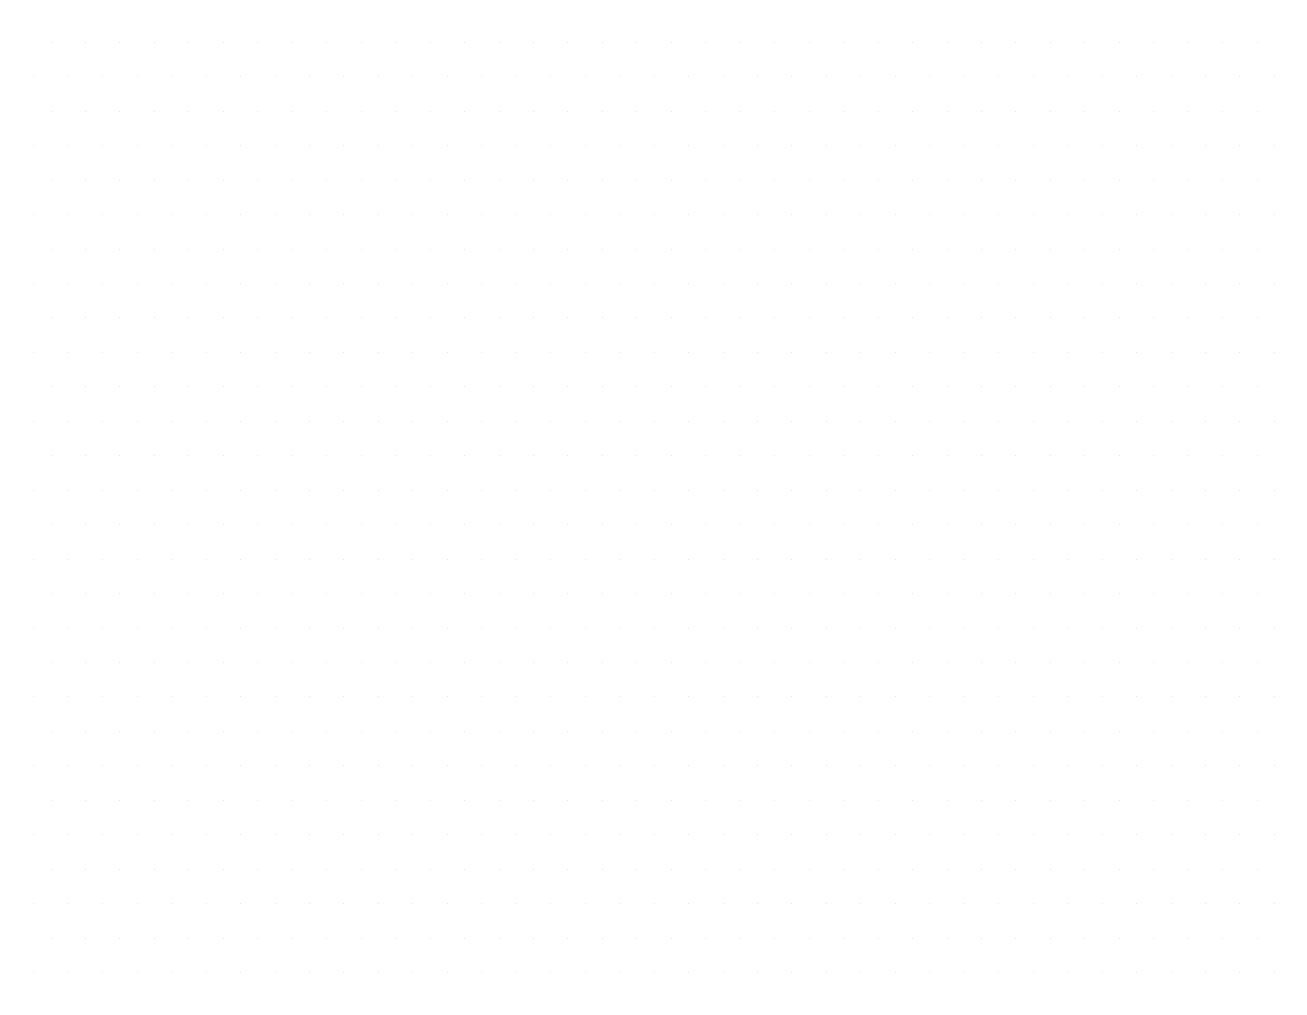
# Model space of a CAD drawing. Extents: x 13276711 to 13543385, y -848943 to -68012.
# Drawn here: x 13509252.65 to 13509262.9, y -843705.32 to -843697.45 of the extents above; entities that cross this region are included whole.
import ezdxf

# ---------------------------------------------------------------- set-up
doc = ezdxf.new("R2010")
doc.units = 0
doc.header["$LTSCALE"] = 1000
doc.header["$MEASUREMENT"] = 0
doc.layers.add('PUB_DIM', color=3, linetype='Continuous')

# ---------------------------------------------------------------- blocks, each defined once
blk = doc.blocks.new('*X36')
at = {"color": 0}
for p, q in [((-63.75, 1314.125), (-63.75, 1314.125)), ((-63.6875, 1314.125), (-63.6875, 1314.125)), ((-63.625, 1314.125), (-63.625, 1314.125)), ((-63.5625, 1314.125), (-63.5625, 1314.125)), ((-63.5, 1314.125), (-63.5, 1314.125)), ((-63.4375, 1314.125), (-63.4375, 1314.125)), ((-63.375, 1314.125), (-63.375, 1314.125)), ((-63.3125, 1314.125), (-63.3125, 1314.125)), ((-63.25, 1314.125), (-63.25, 1314.125)), ((-63.1875, 1314.125), (-63.1875, 1314.125)), ((-63.125, 1314.125), (-63.125, 1314.125)), ((-63.0625, 1314.125), (-63.0625, 1314.125)), ((-63, 1314.125), (-63, 1314.125)), ((-62.9375, 1314.125), (-62.9375, 1314.125)), ((-62.875, 1314.125), (-62.875, 1314.125)), ((-62.8125, 1314.125), (-62.8125, 1314.125)), ((-62.75, 1314.125), (-62.75, 1314.125)), ((-62.6875, 1314.125), (-62.6875, 1314.125)), ((-62.625, 1314.125), (-62.625, 1314.125)), ((-62.5625, 1314.125), (-62.5625, 1314.125)), ((-62.5, 1314.125), (-62.5, 1314.125)), ((-62.4375, 1314.125), (-62.4375, 1314.125)), ((-62.375, 1314.125), (-62.375, 1314.125)), ((-62.3125, 1314.125), (-62.3125, 1314.125)), ((-62.25, 1314.125), (-62.25, 1314.125)), ((-62.1875, 1314.125), (-62.1875, 1314.125)), ((-62.125, 1314.125), (-62.125, 1314.125)), ((-62.0625, 1314.125), (-62.0625, 1314.125)), ((-62, 1314.125), (-62, 1314.125)), ((-61.9375, 1314.125), (-61.9375, 1314.125)), ((-61.875, 1314.125), (-61.875, 1314.125)), ((-61.8125, 1314.125), (-61.8125, 1314.125)), ((-61.75, 1314.125), (-61.75, 1314.125)), ((-61.6875, 1314.125), (-61.6875, 1314.125)), ((-61.625, 1314.125), (-61.625, 1314.125)), ((-61.5625, 1314.125), (-61.5625, 1314.125)), ((-63.78125, 1314.0625), (-63.78125, 1314.0625)), ((-63.71875, 1314.0625), (-63.71875, 1314.0625)), ((-63.65625, 1314.0625), (-63.65625, 1314.0625)), ((-63.59375, 1314.0625), (-63.59375, 1314.0625)), ((-63.53125, 1314.0625), (-63.53125, 1314.0625)), ((-63.46875, 1314.0625), (-63.46875, 1314.0625)), ((-63.40625, 1314.0625), (-63.40625, 1314.0625)), ((-63.34375, 1314.0625), (-63.34375, 1314.0625)), ((-63.28125, 1314.0625), (-63.28125, 1314.0625)), ((-63.21875, 1314.0625), (-63.21875, 1314.0625)), ((-63.15625, 1314.0625), (-63.15625, 1314.0625)), ((-63.09375, 1314.0625), (-63.09375, 1314.0625)), ((-63.03125, 1314.0625), (-63.03125, 1314.0625)), ((-62.96875, 1314.0625), (-62.96875, 1314.0625)), ((-62.90625, 1314.0625), (-62.90625, 1314.0625)), ((-62.84375, 1314.0625), (-62.84375, 1314.0625)), ((-62.78125, 1314.0625), (-62.78125, 1314.0625)), ((-62.71875, 1314.0625), (-62.71875, 1314.0625)), ((-62.65625, 1314.0625), (-62.65625, 1314.0625)), ((-62.59375, 1314.0625), (-62.59375, 1314.0625)), ((-62.53125, 1314.0625), (-62.53125, 1314.0625)), ((-62.46875, 1314.0625), (-62.46875, 1314.0625)), ((-62.40625, 1314.0625), (-62.40625, 1314.0625)), ((-62.34375, 1314.0625), (-62.34375, 1314.0625)), ((-62.28125, 1314.0625), (-62.28125, 1314.0625)), ((-62.21875, 1314.0625), (-62.21875, 1314.0625)), ((-62.15625, 1314.0625), (-62.15625, 1314.0625)), ((-62.09375, 1314.0625), (-62.09375, 1314.0625)), ((-62.03125, 1314.0625), (-62.03125, 1314.0625)), ((-61.96875, 1314.0625), (-61.96875, 1314.0625)), ((-61.90625, 1314.0625), (-61.90625, 1314.0625)), ((-61.84375, 1314.0625), (-61.84375, 1314.0625)), ((-61.78125, 1314.0625), (-61.78125, 1314.0625)), ((-61.71875, 1314.0625), (-61.71875, 1314.0625)), ((-61.65625, 1314.0625), (-61.65625, 1314.0625)), ((-61.59375, 1314.0625), (-61.59375, 1314.0625)), ((-61.53125, 1314.0625), (-61.53125, 1314.0625)), ((-63.75, 1314), (-63.75, 1314)), ((-63.6875, 1314), (-63.6875, 1314)), ((-63.625, 1314), (-63.625, 1314)), ((-63.5625, 1314), (-63.5625, 1314)), ((-63.5, 1314), (-63.5, 1314)), ((-63.4375, 1314), (-63.4375, 1314)), ((-63.375, 1314), (-63.375, 1314)), ((-63.3125, 1314), (-63.3125, 1314)), ((-63.25, 1314), (-63.25, 1314)), ((-63.1875, 1314), (-63.1875, 1314)), ((-63.125, 1314), (-63.125, 1314)), ((-63.0625, 1314), (-63.0625, 1314)), ((-63, 1314), (-63, 1314)), ((-62.9375, 1314), (-62.9375, 1314)), ((-62.875, 1314), (-62.875, 1314)), ((-62.8125, 1314), (-62.8125, 1314)), ((-62.75, 1314), (-62.75, 1314)), ((-62.6875, 1314), (-62.6875, 1314)), ((-62.625, 1314), (-62.625, 1314)), ((-62.5625, 1314), (-62.5625, 1314)), ((-62.5, 1314), (-62.5, 1314)), ((-62.4375, 1314), (-62.4375, 1314)), ((-62.375, 1314), (-62.375, 1314)), ((-62.3125, 1314), (-62.3125, 1314)), ((-62.25, 1314), (-62.25, 1314)), ((-62.1875, 1314), (-62.1875, 1314)), ((-62.125, 1314), (-62.125, 1314)), ((-62.0625, 1314), (-62.0625, 1314)), ((-62, 1314), (-62, 1314)), ((-61.9375, 1314), (-61.9375, 1314)), ((-61.875, 1314), (-61.875, 1314)), ((-61.8125, 1314), (-61.8125, 1314)), ((-61.75, 1314), (-61.75, 1314)), ((-61.6875, 1314), (-61.6875, 1314)), ((-61.625, 1314), (-61.625, 1314)), ((-61.5625, 1314), (-61.5625, 1314)), ((-63.78125, 1313.9375), (-63.78125, 1313.9375)), ((-63.71875, 1313.9375), (-63.71875, 1313.9375)), ((-63.65625, 1313.9375), (-63.65625, 1313.9375)), ((-63.59375, 1313.9375), (-63.59375, 1313.9375)), ((-63.53125, 1313.9375), (-63.53125, 1313.9375)), ((-63.46875, 1313.9375), (-63.46875, 1313.9375)), ((-63.40625, 1313.9375), (-63.40625, 1313.9375)), ((-63.34375, 1313.9375), (-63.34375, 1313.9375)), ((-63.28125, 1313.9375), (-63.28125, 1313.9375)), ((-63.21875, 1313.9375), (-63.21875, 1313.9375)), ((-63.15625, 1313.9375), (-63.15625, 1313.9375)), ((-63.09375, 1313.9375), (-63.09375, 1313.9375)), ((-63.03125, 1313.9375), (-63.03125, 1313.9375)), ((-62.96875, 1313.9375), (-62.96875, 1313.9375)), ((-62.90625, 1313.9375), (-62.90625, 1313.9375)), ((-62.84375, 1313.9375), (-62.84375, 1313.9375)), ((-62.78125, 1313.9375), (-62.78125, 1313.9375)), ((-62.71875, 1313.9375), (-62.71875, 1313.9375)), ((-62.65625, 1313.9375), (-62.65625, 1313.9375)), ((-62.59375, 1313.9375), (-62.59375, 1313.9375)), ((-62.53125, 1313.9375), (-62.53125, 1313.9375)), ((-62.46875, 1313.9375), (-62.46875, 1313.9375)), ((-62.40625, 1313.9375), (-62.40625, 1313.9375)), ((-62.34375, 1313.9375), (-62.34375, 1313.9375)), ((-62.28125, 1313.9375), (-62.28125, 1313.9375)), ((-62.21875, 1313.9375), (-62.21875, 1313.9375)), ((-62.15625, 1313.9375), (-62.15625, 1313.9375)), ((-62.09375, 1313.9375), (-62.09375, 1313.9375)), ((-62.03125, 1313.9375), (-62.03125, 1313.9375)), ((-61.96875, 1313.9375), (-61.96875, 1313.9375)), ((-61.90625, 1313.9375), (-61.90625, 1313.9375)), ((-61.84375, 1313.9375), (-61.84375, 1313.9375)), ((-61.78125, 1313.9375), (-61.78125, 1313.9375)), ((-61.71875, 1313.9375), (-61.71875, 1313.9375)), ((-61.65625, 1313.9375), (-61.65625, 1313.9375)), ((-61.59375, 1313.9375), (-61.59375, 1313.9375)), ((-61.53125, 1313.9375), (-61.53125, 1313.9375)), ((-63.75, 1313.875), (-63.75, 1313.875)), ((-63.6875, 1313.875), (-63.6875, 1313.875)), ((-63.625, 1313.875), (-63.625, 1313.875)), ((-63.5625, 1313.875), (-63.5625, 1313.875)), ((-63.5, 1313.875), (-63.5, 1313.875)), ((-63.4375, 1313.875), (-63.4375, 1313.875)), ((-63.375, 1313.875), (-63.375, 1313.875)), ((-63.3125, 1313.875), (-63.3125, 1313.875)), ((-63.25, 1313.875), (-63.25, 1313.875)), ((-63.1875, 1313.875), (-63.1875, 1313.875)), ((-63.125, 1313.875), (-63.125, 1313.875)), ((-63.0625, 1313.875), (-63.0625, 1313.875)), ((-63, 1313.875), (-63, 1313.875)), ((-62.9375, 1313.875), (-62.9375, 1313.875)), ((-62.875, 1313.875), (-62.875, 1313.875)), ((-62.8125, 1313.875), (-62.8125, 1313.875)), ((-62.75, 1313.875), (-62.75, 1313.875)), ((-62.6875, 1313.875), (-62.6875, 1313.875)), ((-62.625, 1313.875), (-62.625, 1313.875)), ((-62.5625, 1313.875), (-62.5625, 1313.875)), ((-62.5, 1313.875), (-62.5, 1313.875)), ((-62.4375, 1313.875), (-62.4375, 1313.875)), ((-62.375, 1313.875), (-62.375, 1313.875)), ((-62.3125, 1313.875), (-62.3125, 1313.875)), ((-62.25, 1313.875), (-62.25, 1313.875)), ((-62.1875, 1313.875), (-62.1875, 1313.875)), ((-62.125, 1313.875), (-62.125, 1313.875)), ((-62.0625, 1313.875), (-62.0625, 1313.875)), ((-62, 1313.875), (-62, 1313.875)), ((-61.9375, 1313.875), (-61.9375, 1313.875)), ((-61.875, 1313.875), (-61.875, 1313.875)), ((-61.8125, 1313.875), (-61.8125, 1313.875)), ((-61.75, 1313.875), (-61.75, 1313.875)), ((-61.6875, 1313.875), (-61.6875, 1313.875)), ((-61.625, 1313.875), (-61.625, 1313.875)), ((-61.5625, 1313.875), (-61.5625, 1313.875)), ((-63.78125, 1313.8125), (-63.78125, 1313.8125)), ((-63.71875, 1313.8125), (-63.71875, 1313.8125)), ((-63.65625, 1313.8125), (-63.65625, 1313.8125)), ((-63.59375, 1313.8125), (-63.59375, 1313.8125)), ((-63.53125, 1313.8125), (-63.53125, 1313.8125)), ((-63.46875, 1313.8125), (-63.46875, 1313.8125)), ((-63.40625, 1313.8125), (-63.40625, 1313.8125)), ((-63.34375, 1313.8125), (-63.34375, 1313.8125)), ((-63.28125, 1313.8125), (-63.28125, 1313.8125)), ((-63.21875, 1313.8125), (-63.21875, 1313.8125)), ((-63.15625, 1313.8125), (-63.15625, 1313.8125)), ((-63.09375, 1313.8125), (-63.09375, 1313.8125)), ((-63.03125, 1313.8125), (-63.03125, 1313.8125)), ((-62.96875, 1313.8125), (-62.96875, 1313.8125)), ((-62.90625, 1313.8125), (-62.90625, 1313.8125)), ((-62.84375, 1313.8125), (-62.84375, 1313.8125)), ((-62.78125, 1313.8125), (-62.78125, 1313.8125)), ((-62.71875, 1313.8125), (-62.71875, 1313.8125)), ((-62.65625, 1313.8125), (-62.65625, 1313.8125)), ((-62.59375, 1313.8125), (-62.59375, 1313.8125)), ((-62.53125, 1313.8125), (-62.53125, 1313.8125)), ((-62.46875, 1313.8125), (-62.46875, 1313.8125)), ((-62.40625, 1313.8125), (-62.40625, 1313.8125)), ((-62.34375, 1313.8125), (-62.34375, 1313.8125)), ((-62.28125, 1313.8125), (-62.28125, 1313.8125)), ((-62.21875, 1313.8125), (-62.21875, 1313.8125)), ((-62.15625, 1313.8125), (-62.15625, 1313.8125)), ((-62.09375, 1313.8125), (-62.09375, 1313.8125)), ((-62.03125, 1313.8125), (-62.03125, 1313.8125)), ((-61.96875, 1313.8125), (-61.96875, 1313.8125)), ((-61.90625, 1313.8125), (-61.90625, 1313.8125)), ((-61.84375, 1313.8125), (-61.84375, 1313.8125)), ((-61.78125, 1313.8125), (-61.78125, 1313.8125)), ((-61.71875, 1313.8125), (-61.71875, 1313.8125)), ((-61.65625, 1313.8125), (-61.65625, 1313.8125)), ((-61.59375, 1313.8125), (-61.59375, 1313.8125)), ((-61.53125, 1313.8125), (-61.53125, 1313.8125)), ((-63.75, 1313.75), (-63.75, 1313.75)), ((-63.6875, 1313.75), (-63.6875, 1313.75)), ((-63.625, 1313.75), (-63.625, 1313.75)), ((-63.5625, 1313.75), (-63.5625, 1313.75)), ((-63.5, 1313.75), (-63.5, 1313.75)), ((-63.4375, 1313.75), (-63.4375, 1313.75)), ((-63.375, 1313.75), (-63.375, 1313.75)), ((-63.3125, 1313.75), (-63.3125, 1313.75)), ((-63.25, 1313.75), (-63.25, 1313.75)), ((-63.1875, 1313.75), (-63.1875, 1313.75)), ((-63.125, 1313.75), (-63.125, 1313.75)), ((-63.0625, 1313.75), (-63.0625, 1313.75)), ((-63, 1313.75), (-63, 1313.75)), ((-62.9375, 1313.75), (-62.9375, 1313.75)), ((-62.875, 1313.75), (-62.875, 1313.75)), ((-62.8125, 1313.75), (-62.8125, 1313.75)), ((-62.75, 1313.75), (-62.75, 1313.75)), ((-62.6875, 1313.75), (-62.6875, 1313.75)), ((-62.625, 1313.75), (-62.625, 1313.75)), ((-62.5625, 1313.75), (-62.5625, 1313.75)), ((-62.5, 1313.75), (-62.5, 1313.75)), ((-62.4375, 1313.75), (-62.4375, 1313.75)), ((-62.375, 1313.75), (-62.375, 1313.75)), ((-62.3125, 1313.75), (-62.3125, 1313.75)), ((-62.25, 1313.75), (-62.25, 1313.75)), ((-62.1875, 1313.75), (-62.1875, 1313.75)), ((-62.125, 1313.75), (-62.125, 1313.75)), ((-62.0625, 1313.75), (-62.0625, 1313.75)), ((-62, 1313.75), (-62, 1313.75)), ((-61.9375, 1313.75), (-61.9375, 1313.75)), ((-61.875, 1313.75), (-61.875, 1313.75)), ((-61.8125, 1313.75), (-61.8125, 1313.75)), ((-61.75, 1313.75), (-61.75, 1313.75)), ((-61.6875, 1313.75), (-61.6875, 1313.75)), ((-61.625, 1313.75), (-61.625, 1313.75)), ((-61.5625, 1313.75), (-61.5625, 1313.75)), ((-63.78125, 1313.6875), (-63.78125, 1313.6875)), ((-63.71875, 1313.6875), (-63.71875, 1313.6875)), ((-63.65625, 1313.6875), (-63.65625, 1313.6875)), ((-63.59375, 1313.6875), (-63.59375, 1313.6875)), ((-63.53125, 1313.6875), (-63.53125, 1313.6875)), ((-63.46875, 1313.6875), (-63.46875, 1313.6875)), ((-63.40625, 1313.6875), (-63.40625, 1313.6875)), ((-63.34375, 1313.6875), (-63.34375, 1313.6875)), ((-63.28125, 1313.6875), (-63.28125, 1313.6875)), ((-63.21875, 1313.6875), (-63.21875, 1313.6875)), ((-63.15625, 1313.6875), (-63.15625, 1313.6875)), ((-63.09375, 1313.6875), (-63.09375, 1313.6875)), ((-63.03125, 1313.6875), (-63.03125, 1313.6875)), ((-62.96875, 1313.6875), (-62.96875, 1313.6875)), ((-62.90625, 1313.6875), (-62.90625, 1313.6875)), ((-62.84375, 1313.6875), (-62.84375, 1313.6875)), ((-62.78125, 1313.6875), (-62.78125, 1313.6875)), ((-62.71875, 1313.6875), (-62.71875, 1313.6875)), ((-62.65625, 1313.6875), (-62.65625, 1313.6875)), ((-62.59375, 1313.6875), (-62.59375, 1313.6875)), ((-62.53125, 1313.6875), (-62.53125, 1313.6875)), ((-62.46875, 1313.6875), (-62.46875, 1313.6875)), ((-62.40625, 1313.6875), (-62.40625, 1313.6875)), ((-62.34375, 1313.6875), (-62.34375, 1313.6875)), ((-62.28125, 1313.6875), (-62.28125, 1313.6875)), ((-62.21875, 1313.6875), (-62.21875, 1313.6875)), ((-62.15625, 1313.6875), (-62.15625, 1313.6875)), ((-62.09375, 1313.6875), (-62.09375, 1313.6875)), ((-62.03125, 1313.6875), (-62.03125, 1313.6875)), ((-61.96875, 1313.6875), (-61.96875, 1313.6875)), ((-61.90625, 1313.6875), (-61.90625, 1313.6875)), ((-61.84375, 1313.6875), (-61.84375, 1313.6875)), ((-61.78125, 1313.6875), (-61.78125, 1313.6875)), ((-61.71875, 1313.6875), (-61.71875, 1313.6875)), ((-61.65625, 1313.6875), (-61.65625, 1313.6875)), ((-61.59375, 1313.6875), (-61.59375, 1313.6875)), ((-61.53125, 1313.6875), (-61.53125, 1313.6875)), ((-63.75, 1313.625), (-63.75, 1313.625)), ((-63.6875, 1313.625), (-63.6875, 1313.625)), ((-63.625, 1313.625), (-63.625, 1313.625)), ((-63.5625, 1313.625), (-63.5625, 1313.625)), ((-63.5, 1313.625), (-63.5, 1313.625)), ((-63.4375, 1313.625), (-63.4375, 1313.625)), ((-63.375, 1313.625), (-63.375, 1313.625)), ((-63.3125, 1313.625), (-63.3125, 1313.625)), ((-63.25, 1313.625), (-63.25, 1313.625)), ((-63.1875, 1313.625), (-63.1875, 1313.625)), ((-63.125, 1313.625), (-63.125, 1313.625)), ((-63.0625, 1313.625), (-63.0625, 1313.625)), ((-63, 1313.625), (-63, 1313.625)), ((-62.9375, 1313.625), (-62.9375, 1313.625)), ((-62.875, 1313.625), (-62.875, 1313.625)), ((-62.8125, 1313.625), (-62.8125, 1313.625)), ((-62.75, 1313.625), (-62.75, 1313.625)), ((-62.6875, 1313.625), (-62.6875, 1313.625)), ((-62.625, 1313.625), (-62.625, 1313.625)), ((-62.5625, 1313.625), (-62.5625, 1313.625)), ((-62.5, 1313.625), (-62.5, 1313.625)), ((-62.4375, 1313.625), (-62.4375, 1313.625)), ((-62.375, 1313.625), (-62.375, 1313.625)), ((-62.3125, 1313.625), (-62.3125, 1313.625)), ((-62.25, 1313.625), (-62.25, 1313.625)), ((-62.1875, 1313.625), (-62.1875, 1313.625)), ((-62.125, 1313.625), (-62.125, 1313.625)), ((-62.0625, 1313.625), (-62.0625, 1313.625)), ((-62, 1313.625), (-62, 1313.625)), ((-61.9375, 1313.625), (-61.9375, 1313.625)), ((-61.875, 1313.625), (-61.875, 1313.625)), ((-61.8125, 1313.625), (-61.8125, 1313.625)), ((-61.75, 1313.625), (-61.75, 1313.625)), ((-61.6875, 1313.625), (-61.6875, 1313.625)), ((-61.625, 1313.625), (-61.625, 1313.625)), ((-61.5625, 1313.625), (-61.5625, 1313.625)), ((-63.78125, 1313.5625), (-63.78125, 1313.5625)), ((-63.71875, 1313.5625), (-63.71875, 1313.5625)), ((-63.65625, 1313.5625), (-63.65625, 1313.5625)), ((-63.59375, 1313.5625), (-63.59375, 1313.5625)), ((-63.53125, 1313.5625), (-63.53125, 1313.5625)), ((-63.46875, 1313.5625), (-63.46875, 1313.5625)), ((-63.40625, 1313.5625), (-63.40625, 1313.5625)), ((-63.34375, 1313.5625), (-63.34375, 1313.5625)), ((-63.28125, 1313.5625), (-63.28125, 1313.5625)), ((-63.21875, 1313.5625), (-63.21875, 1313.5625)), ((-63.15625, 1313.5625), (-63.15625, 1313.5625)), ((-63.09375, 1313.5625), (-63.09375, 1313.5625)), ((-63.03125, 1313.5625), (-63.03125, 1313.5625)), ((-62.96875, 1313.5625), (-62.96875, 1313.5625)), ((-62.90625, 1313.5625), (-62.90625, 1313.5625)), ((-62.84375, 1313.5625), (-62.84375, 1313.5625)), ((-62.78125, 1313.5625), (-62.78125, 1313.5625)), ((-62.71875, 1313.5625), (-62.71875, 1313.5625)), ((-62.65625, 1313.5625), (-62.65625, 1313.5625)), ((-62.59375, 1313.5625), (-62.59375, 1313.5625)), ((-62.53125, 1313.5625), (-62.53125, 1313.5625)), ((-62.46875, 1313.5625), (-62.46875, 1313.5625)), ((-62.40625, 1313.5625), (-62.40625, 1313.5625)), ((-62.34375, 1313.5625), (-62.34375, 1313.5625)), ((-62.28125, 1313.5625), (-62.28125, 1313.5625)), ((-62.21875, 1313.5625), (-62.21875, 1313.5625)), ((-62.15625, 1313.5625), (-62.15625, 1313.5625)), ((-62.09375, 1313.5625), (-62.09375, 1313.5625)), ((-62.03125, 1313.5625), (-62.03125, 1313.5625)), ((-61.96875, 1313.5625), (-61.96875, 1313.5625)), ((-61.90625, 1313.5625), (-61.90625, 1313.5625)), ((-61.84375, 1313.5625), (-61.84375, 1313.5625)), ((-61.78125, 1313.5625), (-61.78125, 1313.5625)), ((-61.71875, 1313.5625), (-61.71875, 1313.5625)), ((-61.65625, 1313.5625), (-61.65625, 1313.5625)), ((-61.59375, 1313.5625), (-61.59375, 1313.5625)), ((-61.53125, 1313.5625), (-61.53125, 1313.5625)), ((-63.75, 1313.5), (-63.75, 1313.5)), ((-63.6875, 1313.5), (-63.6875, 1313.5)), ((-63.625, 1313.5), (-63.625, 1313.5)), ((-63.5625, 1313.5), (-63.5625, 1313.5)), ((-63.5, 1313.5), (-63.5, 1313.5)), ((-63.4375, 1313.5), (-63.4375, 1313.5)), ((-63.375, 1313.5), (-63.375, 1313.5)), ((-63.3125, 1313.5), (-63.3125, 1313.5)), ((-63.25, 1313.5), (-63.25, 1313.5)), ((-63.1875, 1313.5), (-63.1875, 1313.5)), ((-63.125, 1313.5), (-63.125, 1313.5)), ((-63.0625, 1313.5), (-63.0625, 1313.5)), ((-63, 1313.5), (-63, 1313.5)), ((-62.9375, 1313.5), (-62.9375, 1313.5)), ((-62.875, 1313.5), (-62.875, 1313.5)), ((-62.8125, 1313.5), (-62.8125, 1313.5)), ((-62.75, 1313.5), (-62.75, 1313.5)), ((-62.6875, 1313.5), (-62.6875, 1313.5)), ((-62.625, 1313.5), (-62.625, 1313.5)), ((-62.5625, 1313.5), (-62.5625, 1313.5)), ((-62.5, 1313.5), (-62.5, 1313.5)), ((-62.4375, 1313.5), (-62.4375, 1313.5)), ((-62.375, 1313.5), (-62.375, 1313.5)), ((-62.3125, 1313.5), (-62.3125, 1313.5)), ((-62.25, 1313.5), (-62.25, 1313.5)), ((-62.1875, 1313.5), (-62.1875, 1313.5)), ((-62.125, 1313.5), (-62.125, 1313.5)), ((-62.0625, 1313.5), (-62.0625, 1313.5)), ((-62, 1313.5), (-62, 1313.5)), ((-61.9375, 1313.5), (-61.9375, 1313.5)), ((-61.875, 1313.5), (-61.875, 1313.5)), ((-61.8125, 1313.5), (-61.8125, 1313.5)), ((-61.75, 1313.5), (-61.75, 1313.5)), ((-61.6875, 1313.5), (-61.6875, 1313.5)), ((-61.625, 1313.5), (-61.625, 1313.5)), ((-61.5625, 1313.5), (-61.5625, 1313.5)), ((-63.78125, 1313.4375), (-63.78125, 1313.4375)), ((-63.71875, 1313.4375), (-63.71875, 1313.4375)), ((-63.65625, 1313.4375), (-63.65625, 1313.4375)), ((-63.59375, 1313.4375), (-63.59375, 1313.4375)), ((-63.53125, 1313.4375), (-63.53125, 1313.4375)), ((-63.46875, 1313.4375), (-63.46875, 1313.4375)), ((-63.40625, 1313.4375), (-63.40625, 1313.4375)), ((-63.34375, 1313.4375), (-63.34375, 1313.4375)), ((-63.28125, 1313.4375), (-63.28125, 1313.4375)), ((-63.21875, 1313.4375), (-63.21875, 1313.4375)), ((-63.15625, 1313.4375), (-63.15625, 1313.4375)), ((-63.09375, 1313.4375), (-63.09375, 1313.4375)), ((-63.03125, 1313.4375), (-63.03125, 1313.4375)), ((-62.96875, 1313.4375), (-62.96875, 1313.4375)), ((-62.90625, 1313.4375), (-62.90625, 1313.4375)), ((-62.84375, 1313.4375), (-62.84375, 1313.4375)), ((-62.78125, 1313.4375), (-62.78125, 1313.4375)), ((-62.71875, 1313.4375), (-62.71875, 1313.4375)), ((-62.65625, 1313.4375), (-62.65625, 1313.4375)), ((-62.59375, 1313.4375), (-62.59375, 1313.4375)), ((-62.53125, 1313.4375), (-62.53125, 1313.4375)), ((-62.46875, 1313.4375), (-62.46875, 1313.4375)), ((-62.40625, 1313.4375), (-62.40625, 1313.4375)), ((-62.34375, 1313.4375), (-62.34375, 1313.4375)), ((-62.28125, 1313.4375), (-62.28125, 1313.4375)), ((-62.21875, 1313.4375), (-62.21875, 1313.4375)), ((-62.15625, 1313.4375), (-62.15625, 1313.4375)), ((-62.09375, 1313.4375), (-62.09375, 1313.4375)), ((-62.03125, 1313.4375), (-62.03125, 1313.4375)), ((-61.96875, 1313.4375), (-61.96875, 1313.4375)), ((-61.90625, 1313.4375), (-61.90625, 1313.4375)), ((-61.84375, 1313.4375), (-61.84375, 1313.4375)), ((-61.78125, 1313.4375), (-61.78125, 1313.4375)), ((-61.71875, 1313.4375), (-61.71875, 1313.4375)), ((-61.65625, 1313.4375), (-61.65625, 1313.4375)), ((-61.59375, 1313.4375), (-61.59375, 1313.4375)), ((-61.53125, 1313.4375), (-61.53125, 1313.4375)), ((-63.75, 1313.375), (-63.75, 1313.375)), ((-63.6875, 1313.375), (-63.6875, 1313.375)), ((-63.625, 1313.375), (-63.625, 1313.375)), ((-63.5625, 1313.375), (-63.5625, 1313.375)), ((-63.5, 1313.375), (-63.5, 1313.375)), ((-63.4375, 1313.375), (-63.4375, 1313.375)), ((-63.375, 1313.375), (-63.375, 1313.375)), ((-63.3125, 1313.375), (-63.3125, 1313.375)), ((-63.25, 1313.375), (-63.25, 1313.375)), ((-63.1875, 1313.375), (-63.1875, 1313.375)), ((-63.125, 1313.375), (-63.125, 1313.375)), ((-63.0625, 1313.375), (-63.0625, 1313.375)), ((-63, 1313.375), (-63, 1313.375)), ((-62.9375, 1313.375), (-62.9375, 1313.375)), ((-62.875, 1313.375), (-62.875, 1313.375)), ((-62.8125, 1313.375), (-62.8125, 1313.375)), ((-62.75, 1313.375), (-62.75, 1313.375)), ((-62.6875, 1313.375), (-62.6875, 1313.375)), ((-62.625, 1313.375), (-62.625, 1313.375)), ((-62.5625, 1313.375), (-62.5625, 1313.375)), ((-62.5, 1313.375), (-62.5, 1313.375)), ((-62.4375, 1313.375), (-62.4375, 1313.375)), ((-62.375, 1313.375), (-62.375, 1313.375)), ((-62.3125, 1313.375), (-62.3125, 1313.375)), ((-62.25, 1313.375), (-62.25, 1313.375)), ((-62.1875, 1313.375), (-62.1875, 1313.375)), ((-62.125, 1313.375), (-62.125, 1313.375)), ((-62.0625, 1313.375), (-62.0625, 1313.375)), ((-62, 1313.375), (-62, 1313.375)), ((-61.9375, 1313.375), (-61.9375, 1313.375)), ((-61.875, 1313.375), (-61.875, 1313.375)), ((-61.8125, 1313.375), (-61.8125, 1313.375)), ((-61.75, 1313.375), (-61.75, 1313.375)), ((-61.6875, 1313.375), (-61.6875, 1313.375)), ((-61.625, 1313.375), (-61.625, 1313.375)), ((-61.5625, 1313.375), (-61.5625, 1313.375)), ((-63.78125, 1313.3125), (-63.78125, 1313.3125)), ((-63.71875, 1313.3125), (-63.71875, 1313.3125)), ((-63.65625, 1313.3125), (-63.65625, 1313.3125)), ((-63.59375, 1313.3125), (-63.59375, 1313.3125)), ((-63.53125, 1313.3125), (-63.53125, 1313.3125)), ((-63.46875, 1313.3125), (-63.46875, 1313.3125)), ((-63.40625, 1313.3125), (-63.40625, 1313.3125)), ((-63.34375, 1313.3125), (-63.34375, 1313.3125)), ((-63.28125, 1313.3125), (-63.28125, 1313.3125)), ((-63.21875, 1313.3125), (-63.21875, 1313.3125)), ((-63.15625, 1313.3125), (-63.15625, 1313.3125)), ((-63.09375, 1313.3125), (-63.09375, 1313.3125)), ((-63.03125, 1313.3125), (-63.03125, 1313.3125)), ((-62.96875, 1313.3125), (-62.96875, 1313.3125)), ((-62.90625, 1313.3125), (-62.90625, 1313.3125)), ((-62.84375, 1313.3125), (-62.84375, 1313.3125)), ((-62.78125, 1313.3125), (-62.78125, 1313.3125)), ((-62.71875, 1313.3125), (-62.71875, 1313.3125)), ((-62.65625, 1313.3125), (-62.65625, 1313.3125)), ((-62.59375, 1313.3125), (-62.59375, 1313.3125)), ((-62.53125, 1313.3125), (-62.53125, 1313.3125)), ((-62.46875, 1313.3125), (-62.46875, 1313.3125)), ((-62.40625, 1313.3125), (-62.40625, 1313.3125)), ((-62.34375, 1313.3125), (-62.34375, 1313.3125)), ((-62.28125, 1313.3125), (-62.28125, 1313.3125)), ((-62.21875, 1313.3125), (-62.21875, 1313.3125)), ((-62.15625, 1313.3125), (-62.15625, 1313.3125)), ((-62.09375, 1313.3125), (-62.09375, 1313.3125)), ((-62.03125, 1313.3125), (-62.03125, 1313.3125)), ((-61.96875, 1313.3125), (-61.96875, 1313.3125)), ((-61.90625, 1313.3125), (-61.90625, 1313.3125)), ((-61.84375, 1313.3125), (-61.84375, 1313.3125)), ((-61.78125, 1313.3125), (-61.78125, 1313.3125)), ((-61.71875, 1313.3125), (-61.71875, 1313.3125)), ((-61.65625, 1313.3125), (-61.65625, 1313.3125)), ((-61.59375, 1313.3125), (-61.59375, 1313.3125)), ((-61.53125, 1313.3125), (-61.53125, 1313.3125)), ((-63.75, 1313.25), (-63.75, 1313.25)), ((-63.6875, 1313.25), (-63.6875, 1313.25)), ((-63.625, 1313.25), (-63.625, 1313.25)), ((-63.5625, 1313.25), (-63.5625, 1313.25)), ((-63.5, 1313.25), (-63.5, 1313.25)), ((-63.4375, 1313.25), (-63.4375, 1313.25)), ((-63.375, 1313.25), (-63.375, 1313.25)), ((-63.3125, 1313.25), (-63.3125, 1313.25)), ((-63.25, 1313.25), (-63.25, 1313.25)), ((-63.1875, 1313.25), (-63.1875, 1313.25)), ((-63.125, 1313.25), (-63.125, 1313.25)), ((-63.0625, 1313.25), (-63.0625, 1313.25)), ((-63, 1313.25), (-63, 1313.25)), ((-62.9375, 1313.25), (-62.9375, 1313.25)), ((-62.875, 1313.25), (-62.875, 1313.25)), ((-62.8125, 1313.25), (-62.8125, 1313.25)), ((-62.75, 1313.25), (-62.75, 1313.25)), ((-62.6875, 1313.25), (-62.6875, 1313.25)), ((-62.625, 1313.25), (-62.625, 1313.25)), ((-62.5625, 1313.25), (-62.5625, 1313.25)), ((-62.5, 1313.25), (-62.5, 1313.25)), ((-62.4375, 1313.25), (-62.4375, 1313.25)), ((-62.375, 1313.25), (-62.375, 1313.25)), ((-62.3125, 1313.25), (-62.3125, 1313.25)), ((-62.25, 1313.25), (-62.25, 1313.25)), ((-62.1875, 1313.25), (-62.1875, 1313.25)), ((-62.125, 1313.25), (-62.125, 1313.25)), ((-62.0625, 1313.25), (-62.0625, 1313.25)), ((-62, 1313.25), (-62, 1313.25)), ((-61.9375, 1313.25), (-61.9375, 1313.25)), ((-61.875, 1313.25), (-61.875, 1313.25)), ((-61.8125, 1313.25), (-61.8125, 1313.25)), ((-61.75, 1313.25), (-61.75, 1313.25)), ((-61.6875, 1313.25), (-61.6875, 1313.25)), ((-61.625, 1313.25), (-61.625, 1313.25)), ((-61.5625, 1313.25), (-61.5625, 1313.25)), ((-63.78125, 1313.1875), (-63.78125, 1313.1875)), ((-63.71875, 1313.1875), (-63.71875, 1313.1875)), ((-63.65625, 1313.1875), (-63.65625, 1313.1875)), ((-63.59375, 1313.1875), (-63.59375, 1313.1875)), ((-63.53125, 1313.1875), (-63.53125, 1313.1875)), ((-63.46875, 1313.1875), (-63.46875, 1313.1875)), ((-63.40625, 1313.1875), (-63.40625, 1313.1875)), ((-63.34375, 1313.1875), (-63.34375, 1313.1875)), ((-63.28125, 1313.1875), (-63.28125, 1313.1875)), ((-63.21875, 1313.1875), (-63.21875, 1313.1875)), ((-63.15625, 1313.1875), (-63.15625, 1313.1875)), ((-63.09375, 1313.1875), (-63.09375, 1313.1875)), ((-63.03125, 1313.1875), (-63.03125, 1313.1875)), ((-62.96875, 1313.1875), (-62.96875, 1313.1875)), ((-62.90625, 1313.1875), (-62.90625, 1313.1875)), ((-62.84375, 1313.1875), (-62.84375, 1313.1875)), ((-62.78125, 1313.1875), (-62.78125, 1313.1875)), ((-62.71875, 1313.1875), (-62.71875, 1313.1875)), ((-62.65625, 1313.1875), (-62.65625, 1313.1875)), ((-62.59375, 1313.1875), (-62.59375, 1313.1875)), ((-62.53125, 1313.1875), (-62.53125, 1313.1875)), ((-62.46875, 1313.1875), (-62.46875, 1313.1875)), ((-62.40625, 1313.1875), (-62.40625, 1313.1875)), ((-62.34375, 1313.1875), (-62.34375, 1313.1875)), ((-62.28125, 1313.1875), (-62.28125, 1313.1875)), ((-62.21875, 1313.1875), (-62.21875, 1313.1875)), ((-62.15625, 1313.1875), (-62.15625, 1313.1875)), ((-62.09375, 1313.1875), (-62.09375, 1313.1875)), ((-62.03125, 1313.1875), (-62.03125, 1313.1875)), ((-61.96875, 1313.1875), (-61.96875, 1313.1875)), ((-61.90625, 1313.1875), (-61.90625, 1313.1875)), ((-61.84375, 1313.1875), (-61.84375, 1313.1875)), ((-61.78125, 1313.1875), (-61.78125, 1313.1875)), ((-61.71875, 1313.1875), (-61.71875, 1313.1875)), ((-61.65625, 1313.1875), (-61.65625, 1313.1875)), ((-61.59375, 1313.1875), (-61.59375, 1313.1875)), ((-61.53125, 1313.1875), (-61.53125, 1313.1875)), ((-63.75, 1313.125), (-63.75, 1313.125)), ((-63.6875, 1313.125), (-63.6875, 1313.125)), ((-63.625, 1313.125), (-63.625, 1313.125)), ((-63.5625, 1313.125), (-63.5625, 1313.125)), ((-63.5, 1313.125), (-63.5, 1313.125)), ((-63.4375, 1313.125), (-63.4375, 1313.125)), ((-63.375, 1313.125), (-63.375, 1313.125)), ((-63.3125, 1313.125), (-63.3125, 1313.125)), ((-63.25, 1313.125), (-63.25, 1313.125)), ((-63.1875, 1313.125), (-63.1875, 1313.125)), ((-63.125, 1313.125), (-63.125, 1313.125)), ((-63.0625, 1313.125), (-63.0625, 1313.125)), ((-63, 1313.125), (-63, 1313.125)), ((-62.9375, 1313.125), (-62.9375, 1313.125)), ((-62.875, 1313.125), (-62.875, 1313.125)), ((-62.8125, 1313.125), (-62.8125, 1313.125)), ((-62.75, 1313.125), (-62.75, 1313.125)), ((-62.6875, 1313.125), (-62.6875, 1313.125)), ((-62.625, 1313.125), (-62.625, 1313.125)), ((-62.5625, 1313.125), (-62.5625, 1313.125)), ((-62.5, 1313.125), (-62.5, 1313.125)), ((-62.4375, 1313.125), (-62.4375, 1313.125)), ((-62.375, 1313.125), (-62.375, 1313.125)), ((-62.3125, 1313.125), (-62.3125, 1313.125)), ((-62.25, 1313.125), (-62.25, 1313.125)), ((-62.1875, 1313.125), (-62.1875, 1313.125)), ((-62.125, 1313.125), (-62.125, 1313.125)), ((-62.0625, 1313.125), (-62.0625, 1313.125)), ((-62, 1313.125), (-62, 1313.125)), ((-61.9375, 1313.125), (-61.9375, 1313.125)), ((-61.875, 1313.125), (-61.875, 1313.125)), ((-61.8125, 1313.125), (-61.8125, 1313.125)), ((-61.75, 1313.125), (-61.75, 1313.125)), ((-61.6875, 1313.125), (-61.6875, 1313.125)), ((-61.625, 1313.125), (-61.625, 1313.125)), ((-61.5625, 1313.125), (-61.5625, 1313.125)), ((-63.78125, 1313.0625), (-63.78125, 1313.0625)), ((-63.71875, 1313.0625), (-63.71875, 1313.0625)), ((-63.65625, 1313.0625), (-63.65625, 1313.0625)), ((-63.59375, 1313.0625), (-63.59375, 1313.0625)), ((-63.53125, 1313.0625), (-63.53125, 1313.0625)), ((-63.46875, 1313.0625), (-63.46875, 1313.0625)), ((-63.40625, 1313.0625), (-63.40625, 1313.0625)), ((-63.34375, 1313.0625), (-63.34375, 1313.0625)), ((-63.28125, 1313.0625), (-63.28125, 1313.0625)), ((-63.21875, 1313.0625), (-63.21875, 1313.0625)), ((-63.15625, 1313.0625), (-63.15625, 1313.0625)), ((-63.09375, 1313.0625), (-63.09375, 1313.0625)), ((-63.03125, 1313.0625), (-63.03125, 1313.0625)), ((-62.96875, 1313.0625), (-62.96875, 1313.0625)), ((-62.90625, 1313.0625), (-62.90625, 1313.0625)), ((-62.84375, 1313.0625), (-62.84375, 1313.0625)), ((-62.78125, 1313.0625), (-62.78125, 1313.0625)), ((-62.71875, 1313.0625), (-62.71875, 1313.0625)), ((-62.65625, 1313.0625), (-62.65625, 1313.0625)), ((-62.59375, 1313.0625), (-62.59375, 1313.0625)), ((-62.53125, 1313.0625), (-62.53125, 1313.0625)), ((-62.46875, 1313.0625), (-62.46875, 1313.0625)), ((-62.40625, 1313.0625), (-62.40625, 1313.0625)), ((-62.34375, 1313.0625), (-62.34375, 1313.0625)), ((-62.28125, 1313.0625), (-62.28125, 1313.0625)), ((-62.21875, 1313.0625), (-62.21875, 1313.0625)), ((-62.15625, 1313.0625), (-62.15625, 1313.0625)), ((-62.09375, 1313.0625), (-62.09375, 1313.0625)), ((-62.03125, 1313.0625), (-62.03125, 1313.0625)), ((-61.96875, 1313.0625), (-61.96875, 1313.0625)), ((-61.90625, 1313.0625), (-61.90625, 1313.0625)), ((-61.84375, 1313.0625), (-61.84375, 1313.0625)), ((-61.78125, 1313.0625), (-61.78125, 1313.0625)), ((-61.71875, 1313.0625), (-61.71875, 1313.0625)), ((-61.65625, 1313.0625), (-61.65625, 1313.0625)), ((-61.59375, 1313.0625), (-61.59375, 1313.0625)), ((-61.53125, 1313.0625), (-61.53125, 1313.0625)), ((-63.75, 1313), (-63.75, 1313)), ((-63.6875, 1313), (-63.6875, 1313)), ((-63.625, 1313), (-63.625, 1313)), ((-63.5625, 1313), (-63.5625, 1313)), ((-63.5, 1313), (-63.5, 1313)), ((-63.4375, 1313), (-63.4375, 1313)), ((-63.375, 1313), (-63.375, 1313)), ((-63.3125, 1313), (-63.3125, 1313)), ((-63.25, 1313), (-63.25, 1313)), ((-63.1875, 1313), (-63.1875, 1313)), ((-63.125, 1313), (-63.125, 1313)), ((-63.0625, 1313), (-63.0625, 1313)), ((-63, 1313), (-63, 1313)), ((-62.9375, 1313), (-62.9375, 1313)), ((-62.875, 1313), (-62.875, 1313)), ((-62.8125, 1313), (-62.8125, 1313)), ((-62.75, 1313), (-62.75, 1313)), ((-62.6875, 1313), (-62.6875, 1313)), ((-62.625, 1313), (-62.625, 1313)), ((-62.5625, 1313), (-62.5625, 1313)), ((-62.5, 1313), (-62.5, 1313)), ((-62.4375, 1313), (-62.4375, 1313)), ((-62.375, 1313), (-62.375, 1313)), ((-62.3125, 1313), (-62.3125, 1313)), ((-62.25, 1313), (-62.25, 1313)), ((-62.1875, 1313), (-62.1875, 1313)), ((-62.125, 1313), (-62.125, 1313)), ((-62.0625, 1313), (-62.0625, 1313)), ((-62, 1313), (-62, 1313)), ((-61.9375, 1313), (-61.9375, 1313)), ((-61.875, 1313), (-61.875, 1313)), ((-61.8125, 1313), (-61.8125, 1313)), ((-61.75, 1313), (-61.75, 1313)), ((-61.6875, 1313), (-61.6875, 1313)), ((-61.625, 1313), (-61.625, 1313)), ((-61.5625, 1313), (-61.5625, 1313)), ((-63.78125, 1312.9375), (-63.78125, 1312.9375)), ((-63.71875, 1312.9375), (-63.71875, 1312.9375)), ((-63.65625, 1312.9375), (-63.65625, 1312.9375)), ((-63.59375, 1312.9375), (-63.59375, 1312.9375)), ((-63.53125, 1312.9375), (-63.53125, 1312.9375)), ((-63.46875, 1312.9375), (-63.46875, 1312.9375)), ((-63.40625, 1312.9375), (-63.40625, 1312.9375)), ((-63.34375, 1312.9375), (-63.34375, 1312.9375)), ((-63.28125, 1312.9375), (-63.28125, 1312.9375)), ((-63.21875, 1312.9375), (-63.21875, 1312.9375)), ((-63.15625, 1312.9375), (-63.15625, 1312.9375)), ((-63.09375, 1312.9375), (-63.09375, 1312.9375)), ((-63.03125, 1312.9375), (-63.03125, 1312.9375)), ((-62.96875, 1312.9375), (-62.96875, 1312.9375)), ((-62.90625, 1312.9375), (-62.90625, 1312.9375)), ((-62.84375, 1312.9375), (-62.84375, 1312.9375)), ((-62.78125, 1312.9375), (-62.78125, 1312.9375)), ((-62.71875, 1312.9375), (-62.71875, 1312.9375)), ((-62.65625, 1312.9375), (-62.65625, 1312.9375)), ((-62.59375, 1312.9375), (-62.59375, 1312.9375)), ((-62.53125, 1312.9375), (-62.53125, 1312.9375)), ((-62.46875, 1312.9375), (-62.46875, 1312.9375)), ((-62.40625, 1312.9375), (-62.40625, 1312.9375)), ((-62.34375, 1312.9375), (-62.34375, 1312.9375)), ((-62.28125, 1312.9375), (-62.28125, 1312.9375)), ((-62.21875, 1312.9375), (-62.21875, 1312.9375)), ((-62.15625, 1312.9375), (-62.15625, 1312.9375)), ((-62.09375, 1312.9375), (-62.09375, 1312.9375)), ((-62.03125, 1312.9375), (-62.03125, 1312.9375)), ((-61.96875, 1312.9375), (-61.96875, 1312.9375)), ((-61.90625, 1312.9375), (-61.90625, 1312.9375)), ((-61.84375, 1312.9375), (-61.84375, 1312.9375)), ((-61.78125, 1312.9375), (-61.78125, 1312.9375)), ((-61.71875, 1312.9375), (-61.71875, 1312.9375)), ((-61.65625, 1312.9375), (-61.65625, 1312.9375)), ((-61.59375, 1312.9375), (-61.59375, 1312.9375)), ((-61.53125, 1312.9375), (-61.53125, 1312.9375)), ((-63.75, 1312.875), (-63.75, 1312.875)), ((-63.6875, 1312.875), (-63.6875, 1312.875)), ((-63.625, 1312.875), (-63.625, 1312.875)), ((-63.5625, 1312.875), (-63.5625, 1312.875)), ((-63.5, 1312.875), (-63.5, 1312.875)), ((-63.4375, 1312.875), (-63.4375, 1312.875)), ((-63.375, 1312.875), (-63.375, 1312.875)), ((-63.3125, 1312.875), (-63.3125, 1312.875)), ((-63.25, 1312.875), (-63.25, 1312.875)), ((-63.1875, 1312.875), (-63.1875, 1312.875)), ((-63.125, 1312.875), (-63.125, 1312.875)), ((-63.0625, 1312.875), (-63.0625, 1312.875)), ((-63, 1312.875), (-63, 1312.875)), ((-62.9375, 1312.875), (-62.9375, 1312.875)), ((-62.875, 1312.875), (-62.875, 1312.875)), ((-62.8125, 1312.875), (-62.8125, 1312.875)), ((-62.75, 1312.875), (-62.75, 1312.875)), ((-62.6875, 1312.875), (-62.6875, 1312.875)), ((-62.625, 1312.875), (-62.625, 1312.875)), ((-62.5625, 1312.875), (-62.5625, 1312.875)), ((-62.5, 1312.875), (-62.5, 1312.875)), ((-62.4375, 1312.875), (-62.4375, 1312.875)), ((-62.375, 1312.875), (-62.375, 1312.875)), ((-62.3125, 1312.875), (-62.3125, 1312.875)), ((-62.25, 1312.875), (-62.25, 1312.875)), ((-62.1875, 1312.875), (-62.1875, 1312.875)), ((-62.125, 1312.875), (-62.125, 1312.875)), ((-62.0625, 1312.875), (-62.0625, 1312.875)), ((-62, 1312.875), (-62, 1312.875)), ((-61.9375, 1312.875), (-61.9375, 1312.875)), ((-61.875, 1312.875), (-61.875, 1312.875)), ((-61.8125, 1312.875), (-61.8125, 1312.875)), ((-61.75, 1312.875), (-61.75, 1312.875)), ((-61.6875, 1312.875), (-61.6875, 1312.875)), ((-61.625, 1312.875), (-61.625, 1312.875)), ((-61.5625, 1312.875), (-61.5625, 1312.875)), ((-63.78125, 1312.8125), (-63.78125, 1312.8125)), ((-63.71875, 1312.8125), (-63.71875, 1312.8125)), ((-63.65625, 1312.8125), (-63.65625, 1312.8125)), ((-63.59375, 1312.8125), (-63.59375, 1312.8125)), ((-63.53125, 1312.8125), (-63.53125, 1312.8125)), ((-63.46875, 1312.8125), (-63.46875, 1312.8125)), ((-63.40625, 1312.8125), (-63.40625, 1312.8125)), ((-63.34375, 1312.8125), (-63.34375, 1312.8125)), ((-63.28125, 1312.8125), (-63.28125, 1312.8125)), ((-63.21875, 1312.8125), (-63.21875, 1312.8125)), ((-63.15625, 1312.8125), (-63.15625, 1312.8125)), ((-63.09375, 1312.8125), (-63.09375, 1312.8125)), ((-63.03125, 1312.8125), (-63.03125, 1312.8125)), ((-62.96875, 1312.8125), (-62.96875, 1312.8125)), ((-62.90625, 1312.8125), (-62.90625, 1312.8125)), ((-62.84375, 1312.8125), (-62.84375, 1312.8125)), ((-62.78125, 1312.8125), (-62.78125, 1312.8125)), ((-62.71875, 1312.8125), (-62.71875, 1312.8125)), ((-62.65625, 1312.8125), (-62.65625, 1312.8125)), ((-62.59375, 1312.8125), (-62.59375, 1312.8125)), ((-62.53125, 1312.8125), (-62.53125, 1312.8125)), ((-62.46875, 1312.8125), (-62.46875, 1312.8125)), ((-62.40625, 1312.8125), (-62.40625, 1312.8125)), ((-62.34375, 1312.8125), (-62.34375, 1312.8125)), ((-62.28125, 1312.8125), (-62.28125, 1312.8125)), ((-62.21875, 1312.8125), (-62.21875, 1312.8125)), ((-62.15625, 1312.8125), (-62.15625, 1312.8125)), ((-62.09375, 1312.8125), (-62.09375, 1312.8125)), ((-62.03125, 1312.8125), (-62.03125, 1312.8125)), ((-61.96875, 1312.8125), (-61.96875, 1312.8125)), ((-61.90625, 1312.8125), (-61.90625, 1312.8125)), ((-61.84375, 1312.8125), (-61.84375, 1312.8125)), ((-61.78125, 1312.8125), (-61.78125, 1312.8125)), ((-61.71875, 1312.8125), (-61.71875, 1312.8125)), ((-61.65625, 1312.8125), (-61.65625, 1312.8125)), ((-61.59375, 1312.8125), (-61.59375, 1312.8125)), ((-61.53125, 1312.8125), (-61.53125, 1312.8125)), ((-63.75, 1312.75), (-63.75, 1312.75)), ((-63.6875, 1312.75), (-63.6875, 1312.75)), ((-63.625, 1312.75), (-63.625, 1312.75)), ((-63.5625, 1312.75), (-63.5625, 1312.75)), ((-63.5, 1312.75), (-63.5, 1312.75)), ((-63.4375, 1312.75), (-63.4375, 1312.75)), ((-63.375, 1312.75), (-63.375, 1312.75)), ((-63.3125, 1312.75), (-63.3125, 1312.75)), ((-63.25, 1312.75), (-63.25, 1312.75)), ((-63.1875, 1312.75), (-63.1875, 1312.75)), ((-63.125, 1312.75), (-63.125, 1312.75)), ((-63.0625, 1312.75), (-63.0625, 1312.75)), ((-63, 1312.75), (-63, 1312.75)), ((-62.9375, 1312.75), (-62.9375, 1312.75)), ((-62.875, 1312.75), (-62.875, 1312.75)), ((-62.8125, 1312.75), (-62.8125, 1312.75)), ((-62.75, 1312.75), (-62.75, 1312.75)), ((-62.6875, 1312.75), (-62.6875, 1312.75)), ((-62.625, 1312.75), (-62.625, 1312.75)), ((-62.5625, 1312.75), (-62.5625, 1312.75)), ((-62.5, 1312.75), (-62.5, 1312.75)), ((-62.4375, 1312.75), (-62.4375, 1312.75)), ((-62.375, 1312.75), (-62.375, 1312.75)), ((-62.3125, 1312.75), (-62.3125, 1312.75)), ((-62.25, 1312.75), (-62.25, 1312.75)), ((-62.1875, 1312.75), (-62.1875, 1312.75)), ((-62.125, 1312.75), (-62.125, 1312.75)), ((-62.0625, 1312.75), (-62.0625, 1312.75)), ((-62, 1312.75), (-62, 1312.75)), ((-61.9375, 1312.75), (-61.9375, 1312.75)), ((-61.875, 1312.75), (-61.875, 1312.75)), ((-61.8125, 1312.75), (-61.8125, 1312.75)), ((-61.75, 1312.75), (-61.75, 1312.75)), ((-61.6875, 1312.75), (-61.6875, 1312.75)), ((-61.625, 1312.75), (-61.625, 1312.75)), ((-61.5625, 1312.75), (-61.5625, 1312.75)), ((-63.78125, 1312.6875), (-63.78125, 1312.6875)), ((-63.71875, 1312.6875), (-63.71875, 1312.6875)), ((-63.65625, 1312.6875), (-63.65625, 1312.6875)), ((-63.59375, 1312.6875), (-63.59375, 1312.6875)), ((-63.53125, 1312.6875), (-63.53125, 1312.6875)), ((-63.46875, 1312.6875), (-63.46875, 1312.6875)), ((-63.40625, 1312.6875), (-63.40625, 1312.6875)), ((-63.34375, 1312.6875), (-63.34375, 1312.6875)), ((-63.28125, 1312.6875), (-63.28125, 1312.6875)), ((-63.21875, 1312.6875), (-63.21875, 1312.6875)), ((-63.15625, 1312.6875), (-63.15625, 1312.6875)), ((-63.09375, 1312.6875), (-63.09375, 1312.6875)), ((-63.03125, 1312.6875), (-63.03125, 1312.6875)), ((-62.96875, 1312.6875), (-62.96875, 1312.6875)), ((-62.90625, 1312.6875), (-62.90625, 1312.6875)), ((-62.84375, 1312.6875), (-62.84375, 1312.6875)), ((-62.78125, 1312.6875), (-62.78125, 1312.6875)), ((-62.71875, 1312.6875), (-62.71875, 1312.6875)), ((-62.65625, 1312.6875), (-62.65625, 1312.6875)), ((-62.59375, 1312.6875), (-62.59375, 1312.6875)), ((-62.53125, 1312.6875), (-62.53125, 1312.6875)), ((-62.46875, 1312.6875), (-62.46875, 1312.6875)), ((-62.40625, 1312.6875), (-62.40625, 1312.6875)), ((-62.34375, 1312.6875), (-62.34375, 1312.6875)), ((-62.28125, 1312.6875), (-62.28125, 1312.6875)), ((-62.21875, 1312.6875), (-62.21875, 1312.6875)), ((-62.15625, 1312.6875), (-62.15625, 1312.6875)), ((-62.09375, 1312.6875), (-62.09375, 1312.6875)), ((-62.03125, 1312.6875), (-62.03125, 1312.6875)), ((-61.96875, 1312.6875), (-61.96875, 1312.6875)), ((-61.90625, 1312.6875), (-61.90625, 1312.6875)), ((-61.84375, 1312.6875), (-61.84375, 1312.6875)), ((-61.78125, 1312.6875), (-61.78125, 1312.6875)), ((-61.71875, 1312.6875), (-61.71875, 1312.6875)), ((-61.65625, 1312.6875), (-61.65625, 1312.6875)), ((-61.59375, 1312.6875), (-61.59375, 1312.6875)), ((-61.53125, 1312.6875), (-61.53125, 1312.6875)), ((-63.75, 1312.625), (-63.75, 1312.625)), ((-63.6875, 1312.625), (-63.6875, 1312.625)), ((-63.625, 1312.625), (-63.625, 1312.625)), ((-63.5625, 1312.625), (-63.5625, 1312.625)), ((-63.5, 1312.625), (-63.5, 1312.625)), ((-63.4375, 1312.625), (-63.4375, 1312.625)), ((-63.375, 1312.625), (-63.375, 1312.625)), ((-63.3125, 1312.625), (-63.3125, 1312.625)), ((-63.25, 1312.625), (-63.25, 1312.625)), ((-63.1875, 1312.625), (-63.1875, 1312.625)), ((-63.125, 1312.625), (-63.125, 1312.625)), ((-63.0625, 1312.625), (-63.0625, 1312.625)), ((-63, 1312.625), (-63, 1312.625)), ((-62.9375, 1312.625), (-62.9375, 1312.625)), ((-62.875, 1312.625), (-62.875, 1312.625)), ((-62.8125, 1312.625), (-62.8125, 1312.625)), ((-62.75, 1312.625), (-62.75, 1312.625)), ((-62.6875, 1312.625), (-62.6875, 1312.625)), ((-62.625, 1312.625), (-62.625, 1312.625)), ((-62.5625, 1312.625), (-62.5625, 1312.625)), ((-62.5, 1312.625), (-62.5, 1312.625)), ((-62.4375, 1312.625), (-62.4375, 1312.625)), ((-62.375, 1312.625), (-62.375, 1312.625)), ((-62.3125, 1312.625), (-62.3125, 1312.625)), ((-62.25, 1312.625), (-62.25, 1312.625)), ((-62.1875, 1312.625), (-62.1875, 1312.625)), ((-62.125, 1312.625), (-62.125, 1312.625)), ((-62.0625, 1312.625), (-62.0625, 1312.625)), ((-62, 1312.625), (-62, 1312.625)), ((-61.9375, 1312.625), (-61.9375, 1312.625)), ((-61.875, 1312.625), (-61.875, 1312.625)), ((-61.8125, 1312.625), (-61.8125, 1312.625)), ((-61.75, 1312.625), (-61.75, 1312.625)), ((-61.6875, 1312.625), (-61.6875, 1312.625)), ((-61.625, 1312.625), (-61.625, 1312.625)), ((-61.5625, 1312.625), (-61.5625, 1312.625)), ((-63.78125, 1312.5625), (-63.78125, 1312.5625)), ((-63.71875, 1312.5625), (-63.71875, 1312.5625)), ((-63.65625, 1312.5625), (-63.65625, 1312.5625)), ((-63.59375, 1312.5625), (-63.59375, 1312.5625)), ((-63.53125, 1312.5625), (-63.53125, 1312.5625)), ((-63.46875, 1312.5625), (-63.46875, 1312.5625)), ((-63.40625, 1312.5625), (-63.40625, 1312.5625)), ((-63.34375, 1312.5625), (-63.34375, 1312.5625)), ((-63.28125, 1312.5625), (-63.28125, 1312.5625)), ((-63.21875, 1312.5625), (-63.21875, 1312.5625)), ((-63.15625, 1312.5625), (-63.15625, 1312.5625)), ((-63.09375, 1312.5625), (-63.09375, 1312.5625)), ((-63.03125, 1312.5625), (-63.03125, 1312.5625)), ((-62.96875, 1312.5625), (-62.96875, 1312.5625)), ((-62.90625, 1312.5625), (-62.90625, 1312.5625)), ((-62.84375, 1312.5625), (-62.84375, 1312.5625)), ((-62.78125, 1312.5625), (-62.78125, 1312.5625)), ((-62.71875, 1312.5625), (-62.71875, 1312.5625)), ((-62.65625, 1312.5625), (-62.65625, 1312.5625)), ((-62.59375, 1312.5625), (-62.59375, 1312.5625)), ((-62.53125, 1312.5625), (-62.53125, 1312.5625)), ((-62.46875, 1312.5625), (-62.46875, 1312.5625)), ((-62.40625, 1312.5625), (-62.40625, 1312.5625)), ((-62.34375, 1312.5625), (-62.34375, 1312.5625)), ((-62.28125, 1312.5625), (-62.28125, 1312.5625)), ((-62.21875, 1312.5625), (-62.21875, 1312.5625)), ((-62.15625, 1312.5625), (-62.15625, 1312.5625)), ((-62.09375, 1312.5625), (-62.09375, 1312.5625)), ((-62.03125, 1312.5625), (-62.03125, 1312.5625)), ((-61.96875, 1312.5625), (-61.96875, 1312.5625)), ((-61.90625, 1312.5625), (-61.90625, 1312.5625)), ((-61.84375, 1312.5625), (-61.84375, 1312.5625)), ((-61.78125, 1312.5625), (-61.78125, 1312.5625)), ((-61.71875, 1312.5625), (-61.71875, 1312.5625)), ((-61.65625, 1312.5625), (-61.65625, 1312.5625)), ((-61.59375, 1312.5625), (-61.59375, 1312.5625)), ((-61.53125, 1312.5625), (-61.53125, 1312.5625)), ((-63.75, 1312.5), (-63.75, 1312.5)), ((-63.6875, 1312.5), (-63.6875, 1312.5)), ((-63.625, 1312.5), (-63.625, 1312.5)), ((-63.5625, 1312.5), (-63.5625, 1312.5)), ((-63.5, 1312.5), (-63.5, 1312.5)), ((-63.4375, 1312.5), (-63.4375, 1312.5)), ((-63.375, 1312.5), (-63.375, 1312.5)), ((-63.3125, 1312.5), (-63.3125, 1312.5)), ((-63.25, 1312.5), (-63.25, 1312.5)), ((-63.1875, 1312.5), (-63.1875, 1312.5)), ((-63.125, 1312.5), (-63.125, 1312.5)), ((-63.0625, 1312.5), (-63.0625, 1312.5)), ((-63, 1312.5), (-63, 1312.5)), ((-62.9375, 1312.5), (-62.9375, 1312.5)), ((-62.875, 1312.5), (-62.875, 1312.5)), ((-62.8125, 1312.5), (-62.8125, 1312.5)), ((-62.75, 1312.5), (-62.75, 1312.5)), ((-62.6875, 1312.5), (-62.6875, 1312.5)), ((-62.625, 1312.5), (-62.625, 1312.5)), ((-62.5625, 1312.5), (-62.5625, 1312.5)), ((-62.5, 1312.5), (-62.5, 1312.5)), ((-62.4375, 1312.5), (-62.4375, 1312.5)), ((-62.375, 1312.5), (-62.375, 1312.5)), ((-62.3125, 1312.5), (-62.3125, 1312.5)), ((-62.25, 1312.5), (-62.25, 1312.5)), ((-62.1875, 1312.5), (-62.1875, 1312.5)), ((-62.125, 1312.5), (-62.125, 1312.5)), ((-62.0625, 1312.5), (-62.0625, 1312.5)), ((-62, 1312.5), (-62, 1312.5)), ((-61.9375, 1312.5), (-61.9375, 1312.5)), ((-61.875, 1312.5), (-61.875, 1312.5)), ((-61.8125, 1312.5), (-61.8125, 1312.5)), ((-61.75, 1312.5), (-61.75, 1312.5)), ((-61.6875, 1312.5), (-61.6875, 1312.5)), ((-61.625, 1312.5), (-61.625, 1312.5)), ((-61.5625, 1312.5), (-61.5625, 1312.5)), ((-63.78125, 1312.4375), (-63.78125, 1312.4375)), ((-63.71875, 1312.4375), (-63.71875, 1312.4375)), ((-63.65625, 1312.4375), (-63.65625, 1312.4375)), ((-63.59375, 1312.4375), (-63.59375, 1312.4375)), ((-63.53125, 1312.4375), (-63.53125, 1312.4375)), ((-63.46875, 1312.4375), (-63.46875, 1312.4375)), ((-63.40625, 1312.4375), (-63.40625, 1312.4375)), ((-63.34375, 1312.4375), (-63.34375, 1312.4375)), ((-63.28125, 1312.4375), (-63.28125, 1312.4375)), ((-63.21875, 1312.4375), (-63.21875, 1312.4375)), ((-63.15625, 1312.4375), (-63.15625, 1312.4375)), ((-63.09375, 1312.4375), (-63.09375, 1312.4375)), ((-63.03125, 1312.4375), (-63.03125, 1312.4375)), ((-62.96875, 1312.4375), (-62.96875, 1312.4375)), ((-62.90625, 1312.4375), (-62.90625, 1312.4375)), ((-62.84375, 1312.4375), (-62.84375, 1312.4375)), ((-62.78125, 1312.4375), (-62.78125, 1312.4375)), ((-62.71875, 1312.4375), (-62.71875, 1312.4375)), ((-62.65625, 1312.4375), (-62.65625, 1312.4375)), ((-62.59375, 1312.4375), (-62.59375, 1312.4375)), ((-62.53125, 1312.4375), (-62.53125, 1312.4375)), ((-62.46875, 1312.4375), (-62.46875, 1312.4375)), ((-62.40625, 1312.4375), (-62.40625, 1312.4375)), ((-62.34375, 1312.4375), (-62.34375, 1312.4375)), ((-62.28125, 1312.4375), (-62.28125, 1312.4375)), ((-62.21875, 1312.4375), (-62.21875, 1312.4375)), ((-62.15625, 1312.4375), (-62.15625, 1312.4375)), ((-62.09375, 1312.4375), (-62.09375, 1312.4375)), ((-62.03125, 1312.4375), (-62.03125, 1312.4375)), ((-61.96875, 1312.4375), (-61.96875, 1312.4375)), ((-61.90625, 1312.4375), (-61.90625, 1312.4375)), ((-61.84375, 1312.4375), (-61.84375, 1312.4375)), ((-61.78125, 1312.4375), (-61.78125, 1312.4375)), ((-61.71875, 1312.4375), (-61.71875, 1312.4375)), ((-61.65625, 1312.4375), (-61.65625, 1312.4375)), ((-61.59375, 1312.4375), (-61.59375, 1312.4375)), ((-61.53125, 1312.4375), (-61.53125, 1312.4375))]:
    blk.add_line(p, q, dxfattribs=at)
blk = doc.blocks.new('A$C5D7C7B29')
blk.add_arc((9070.84, 8492.946), 54, 270, 0)
at = {"layer": 'PUB_DIM'}
blk.add_lwpolyline([(9111.418, 8442.984, 0, 80, 0), (9308.12, 8216.471, 0, 0, 0)], format="xyseb", dxfattribs=at)
at = {"xscale": 9, "yscale": 9, "zscale": 9}
blk.add_blockref('*X36', (9664.956, -3350.48), dxfattribs=at)

msp = doc.modelspace()

# ---------------------------------------------------------------- block references
at = {"xscale": 0.4999999999999998, "yscale": 0.4999999999999998, "zscale": 0.4999999999999998}
msp.add_blockref('A$C5D7C7B29', (13504707.257, -847935.912), dxfattribs=at)

doc.saveas('drawing.dxf')
